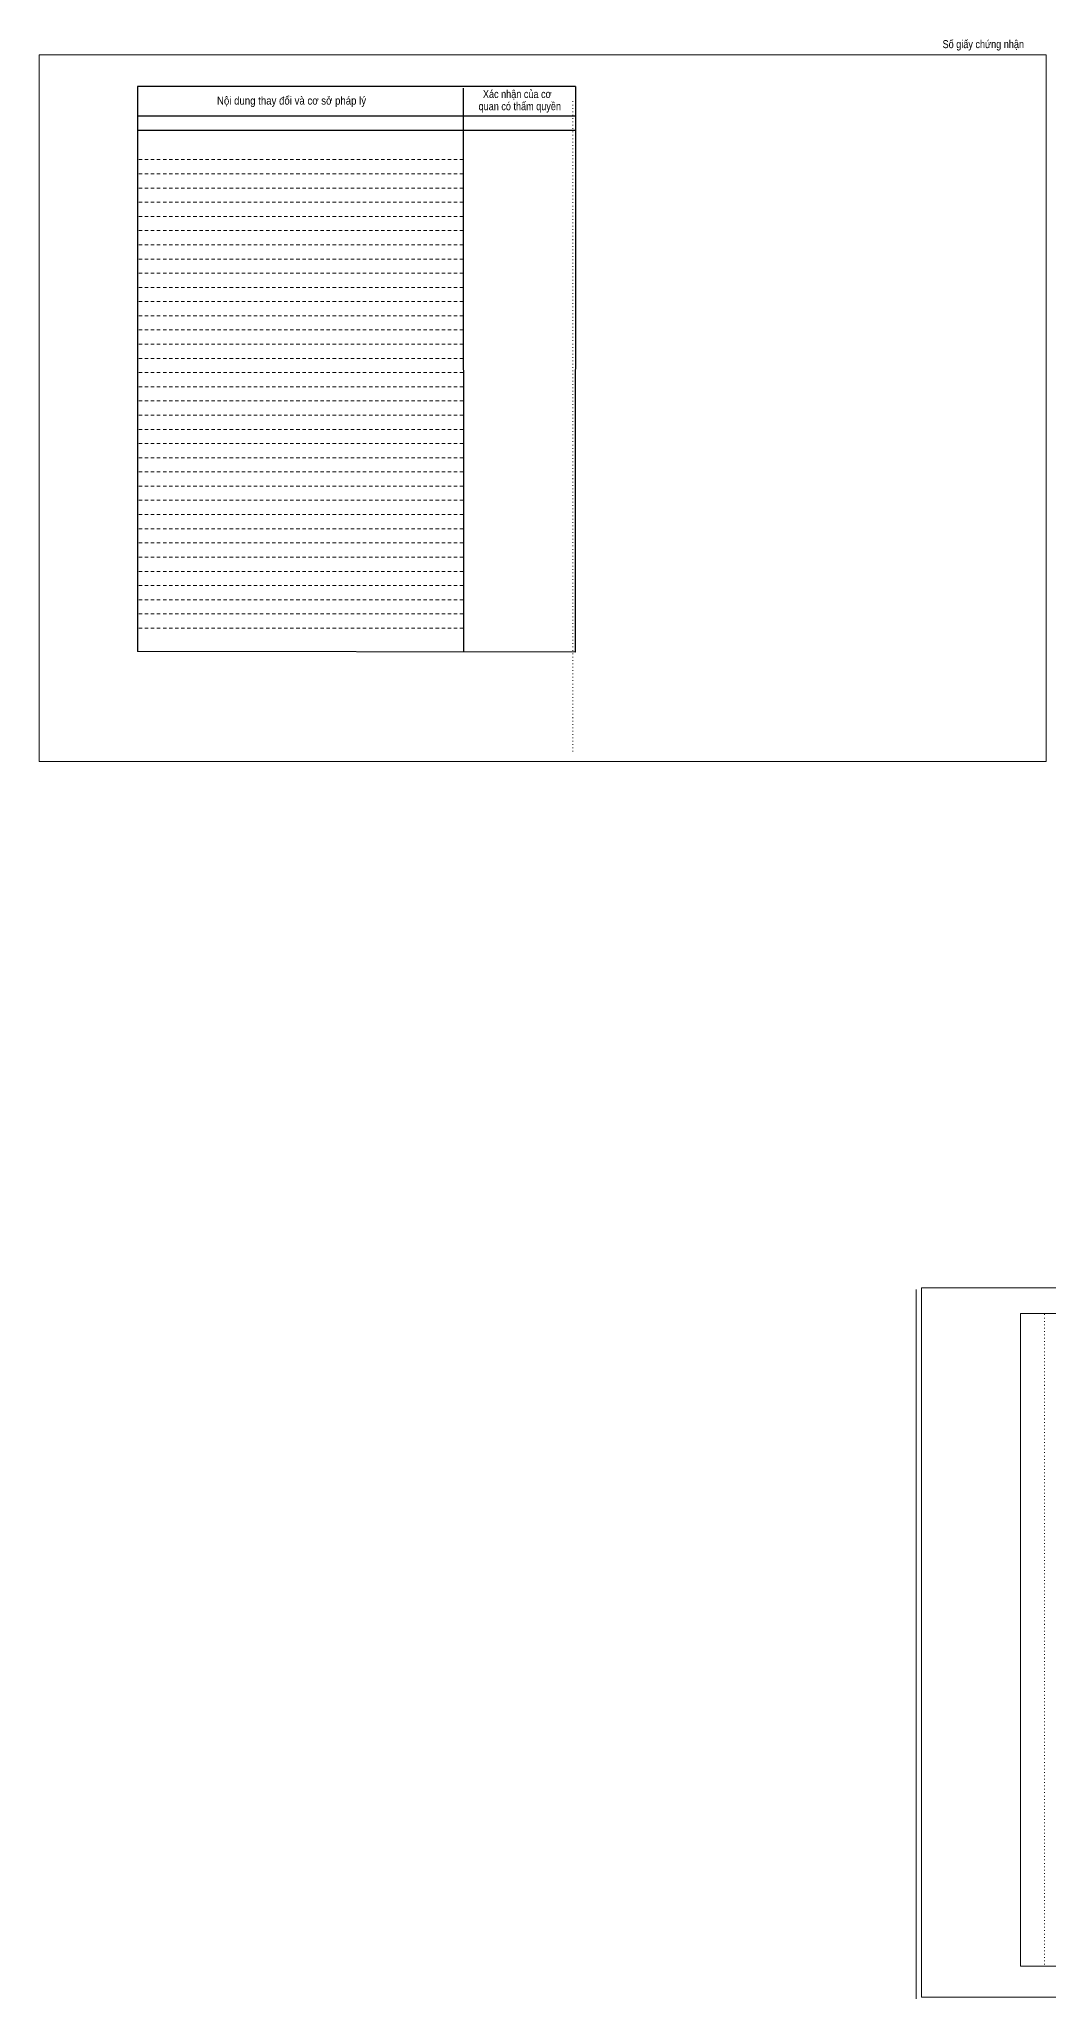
# Model space of a CAD drawing. Header units: metres. Extents: x 551114 to 552200, y 1840381 to 1841018.
# Drawn here: x 551114 to 551384, y 1840381 to 1840905 of the extents above; entities that cross this region are included whole.
import ezdxf
from ezdxf.enums import TextEntityAlignment as Align

# ---------------------------------------------------------------- set-up
doc = ezdxf.new("R2010")
doc.units = ezdxf.units.M
doc.header["$LTSCALE"] = 0.6
doc.linetypes.add('DOTTED', pattern=[1.5, 0.3, -1.2])
doc.linetypes.add('SHORT_DASHED', pattern=[2.7, 1.5, -1.2])
doc.layers.add('1', color=7, linetype='Continuous', lineweight=13)
doc.layers.add('28', color=7, linetype='SHORT_DASHED', lineweight=13)
doc.layers.add('40', color=7, linetype='Continuous')

msp = doc.modelspace()

# ---------------------------------------------------------------- linework, layer by layer
at = {"layer": '1', "linetype": 'DOTTED'}
for p, q in [((551256.24, 1840888.15), (551256.24, 1840714.28)), ((551382.38, 1840563.84), (551382.38, 1840389.36))]:
    msp.add_line(p, q, dxfattribs=at)
at = {"layer": '1'}
for p, q in [((551348.09, 1840570.47), (551348.09, 1840380.83)), ((551375.99, 1840564.03), (551619.75, 1840564.03)), ((551375.99, 1840564.03), (551375.99, 1840389.54)), ((551375.99, 1840389.54), (551619.75, 1840389.54))]:
    msp.add_line(p, q, dxfattribs=at)
for points in [[(551113.59, 1840711.61), (551382.85, 1840711.61), (551382.85, 1840900.56), (551113.59, 1840900.56)], [(551113.59, 1840900.56), (551382.85, 1840900.56), (551382.85, 1840711.61), (551113.59, 1840711.61)], [(551113.59, 1840711.61), (551382.85, 1840711.61), (551382.85, 1840900.56), (551113.59, 1840900.56)], [(551349.51, 1840381.24), (551619.75, 1840381.24), (551619.75, 1840570.88), (551349.51, 1840570.88)]]:
    msp.add_lwpolyline(points, close=True, dxfattribs=at)
at = {"layer": '28', "linetype": 'Continuous', "lineweight": 25}
for p, q in [((551256.97, 1840892.09), (551139.91, 1840892.09)), ((551226.99, 1840891.65), (551227.06, 1840740.94)), ((551256.97, 1840892.09), (551256.9, 1840740.89)), ((551256.97, 1840884.17), (551140.05, 1840884.17)), ((551256.97, 1840884.17), (551140.05, 1840884.17)), ((551256.97, 1840880.38), (551140.05, 1840880.38)), ((551256.9, 1840740.89), (551139.91, 1840741.06))]:
    msp.add_line(p, q, dxfattribs=at)
at = {"layer": '28'}
for p, q in [((551226.98, 1840872.56), (551139.91, 1840872.56)), ((551226.98, 1840868.77), (551139.91, 1840868.77)), ((551226.98, 1840864.97), (551139.91, 1840864.97)), ((551226.98, 1840861.17), (551139.91, 1840861.17)), ((551226.98, 1840857.37), (551139.91, 1840857.37)), ((551226.98, 1840853.58), (551139.91, 1840853.58)), ((551226.98, 1840849.78), (551139.91, 1840849.78)), ((551226.98, 1840845.99), (551139.91, 1840845.99)), ((551226.98, 1840842.19), (551139.91, 1840842.19)), ((551226.98, 1840838.4), (551139.91, 1840838.4)), ((551226.98, 1840834.6), (551139.91, 1840834.6)), ((551226.98, 1840830.81), (551139.91, 1840830.81)), ((551226.98, 1840827.02), (551139.91, 1840827.02)), ((551226.98, 1840823.23), (551139.91, 1840823.23)), ((551226.98, 1840819.43), (551139.91, 1840819.43)), ((551226.98, 1840815.63), (551139.91, 1840815.63)), ((551226.98, 1840811.83), (551139.91, 1840811.83)), ((551226.98, 1840808.03), (551139.91, 1840808.03)), ((551226.98, 1840804.24), (551139.91, 1840804.24)), ((551226.98, 1840800.44), (551139.91, 1840800.44)), ((551226.98, 1840796.65), (551139.91, 1840796.65)), ((551226.98, 1840792.84), (551139.91, 1840792.84)), ((551226.98, 1840789.05), (551139.91, 1840789.05)), ((551226.98, 1840785.26), (551139.91, 1840785.26)), ((551226.98, 1840781.47), (551139.91, 1840781.47)), ((551226.98, 1840777.67), (551139.91, 1840777.67)), ((551226.98, 1840773.88), (551139.91, 1840773.88)), ((551226.98, 1840770.08), (551139.91, 1840770.08)), ((551226.98, 1840766.28), (551139.91, 1840766.28)), ((551226.98, 1840762.48), (551139.91, 1840762.48)), ((551226.98, 1840758.7), (551139.91, 1840758.7)), ((551226.98, 1840754.9), (551139.91, 1840754.9)), ((551226.98, 1840751.1), (551139.91, 1840751.1)), ((551226.98, 1840747.3), (551139.91, 1840747.3))]:
    msp.add_line(p, q, dxfattribs=at)
at = {"layer": '28', "linetype": 'Continuous', "lineweight": 25}
msp.add_lwpolyline([(551256.97, 1840892.09), (551139.91, 1840892.09), (551139.91, 1840741.06)], dxfattribs=at)

# ---------------------------------------------------------------- texts
at = {"layer": '28'}
for s, width, p in [('Nội dung thay đổi và cơ sở pháp lý', 0.9, (551181.065, 1840887.27)), ('Nội dung thay đổi và cơ sở pháp lý', 0.9, (551181.065, 1840887.27)), ('Xác nhận của cơ', 0.85, (551241.415, 1840889.03)), ('Xác nhận của cơ', 0.85, (551241.415, 1840889.03)), (' quan có thẩm quyền', 0.85, (551241.76, 1840885.77)), (' quan có thẩm quyền', 0.85, (551241.76, 1840885.77))]:
    msp.add_text(s, height=2.139, dxfattribs=dict(at, width=width)).set_placement(p, align=Align.CENTER)
at = {"layer": '40', "width": 0.85}
msp.add_text('Số giấy chứng nhận', height=2.139, dxfattribs=at).set_placement((551366.035, 1840902.37), align=Align.CENTER)

doc.saveas('drawing.dxf')
